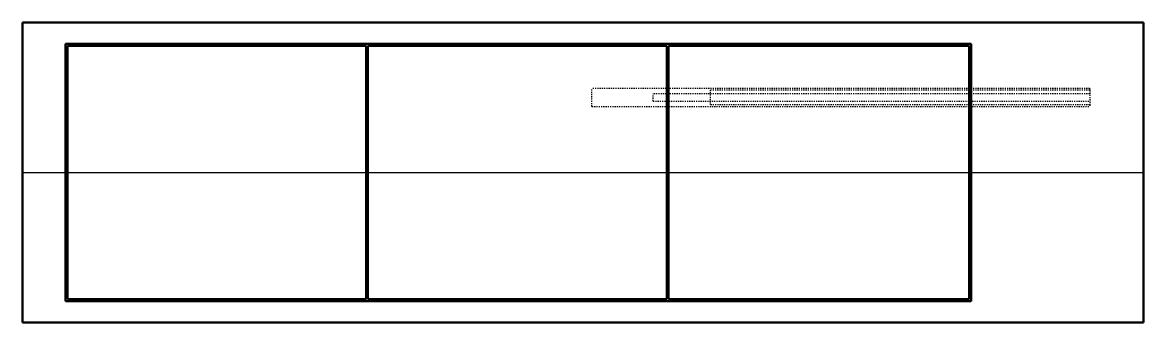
# Model space of a CAD drawing. Header units: millimetres. Extents: x -495 to 495, y -265 to 0.
import ezdxf

# ---------------------------------------------------------------- set-up
doc = ezdxf.new("R2010")
doc.units = ezdxf.units.MM
doc.linetypes.add('Dashed', pattern=[2, 1, -1])
for name, color, linetype, lineweight in [('AM_0', 7, 'Continuous', 50), ('AM_4', 3, 'Continuous', 25), ('AM_9', 6, 'Dashed', 25)]:
    doc.layers.add(name, color=color, linetype=linetype, lineweight=lineweight)

# ---------------------------------------------------------------- blocks, each defined once
blk = doc.blocks.new('1_FTXF18BVJU9_PART4_0_in_FTXF18BVJU9_4')
at = {"layer": 'AM_9'}
for p, q in [((447.675, -63.103125), (61.9125, -63.103125)), ((61.9125, -69.453125), (61.9125, -63.103125)), ((61.9125, -69.453125), (447.675, -69.453125))]:
    blk.add_line(p, q, dxfattribs=at)
blk = doc.blocks.new('2_FTXF18BVJU9_PART3_0_in_FTXF18BVJU9_4')
at = {"layer": 'AM_9'}
for p, q in [((447.675, -59.928125), (112.7125, -59.928125)), ((112.7125, -72.628125), (112.7125, -59.928125)), ((447.675, -59.928125), (447.675, -72.628125)), ((112.7125, -72.628125), (447.675, -72.628125))]:
    blk.add_line(p, q, dxfattribs=at)
blk = doc.blocks.new('3_FTXF18BVJU9_PART2_0_in_FTXF18BVJU9_4')
at = {"layer": 'AM_9'}
for p, q in [((447.675, -58.340625), (7.9375, -58.340625)), ((7.9375, -74.215625), (7.9375, -58.340625)), ((447.675, -58.340625), (447.675, -59.928125)), ((7.9375, -74.215625), (447.675, -74.215625)), ((447.675, -72.628125), (447.675, -74.215625))]:
    blk.add_line(p, q, dxfattribs=at)
blk = doc.blocks.new('4_FTXF18BVJU9_PART1_0_in_FTXF18BVJU9_4')
at = {"layer": 'AM_0'}
for p, q in [((-495.3, -265.11), (-495.3, 0)), ((-495.3, 0), (495.3, 0)), ((495.3, 0), (495.3, -265.11)), ((-457.2, -246.06), (-457.2, -19.05)), ((-457.2, -19.05), (342.9, -19.05)), ((342.9, -19.05), (342.9, -246.06)), ((-455.61, -20.64), (-455.61, -244.48)), ((-191.56, -20.64), (-455.61, -20.64)), ((-191.56, -244.48), (-191.56, -20.64)), ((-189.97, -20.64), (-189.97, -244.48)), ((74.08, -20.64), (-189.97, -20.64)), ((74.08, -244.48), (74.08, -20.64)), ((75.67, -20.64), (75.67, -244.48)), ((341.31, -20.64), (75.67, -20.64)), ((341.31, -244.48), (341.31, -20.64)), ((-457.2, -246.06), (342.9, -246.06)), ((-191.56, -244.48), (-455.61, -244.48)), ((74.08, -244.48), (-189.97, -244.48)), ((341.31, -244.48), (75.67, -244.48)), ((-495.3, -265.11), (495.3, -265.11))]:
    blk.add_line(p, q, dxfattribs=at)
at = {"layer": 'AM_4'}
for p, q in [((-495.3, -132.56), (-457.2, -132.56)), ((-455.61, -132.56), (-191.56, -132.56)), ((-189.97, -132.56), (74.08, -132.56)), ((75.67, -132.56), (341.31, -132.56)), ((342.9, -132.56), (495.3, -132.56))]:
    blk.add_line(p, q, dxfattribs=at)
at = {"layer": 'AM_9'}
for p, q in [((-455.61, -132.56), (-457.2, -132.56)), ((-189.97, -132.56), (-191.56, -132.56)), ((75.67, -132.56), (74.08, -132.56)), ((342.9, -132.56), (341.31, -132.56))]:
    blk.add_line(p, q, dxfattribs=at)

msp = doc.modelspace()

# ---------------------------------------------------------------- block references
for name in ['4_FTXF18BVJU9_PART1_0_in_FTXF18BVJU9_4', '3_FTXF18BVJU9_PART2_0_in_FTXF18BVJU9_4', '1_FTXF18BVJU9_PART4_0_in_FTXF18BVJU9_4', '2_FTXF18BVJU9_PART3_0_in_FTXF18BVJU9_4']:
    msp.add_blockref(name, (0, 0))

doc.saveas('drawing.dxf')
